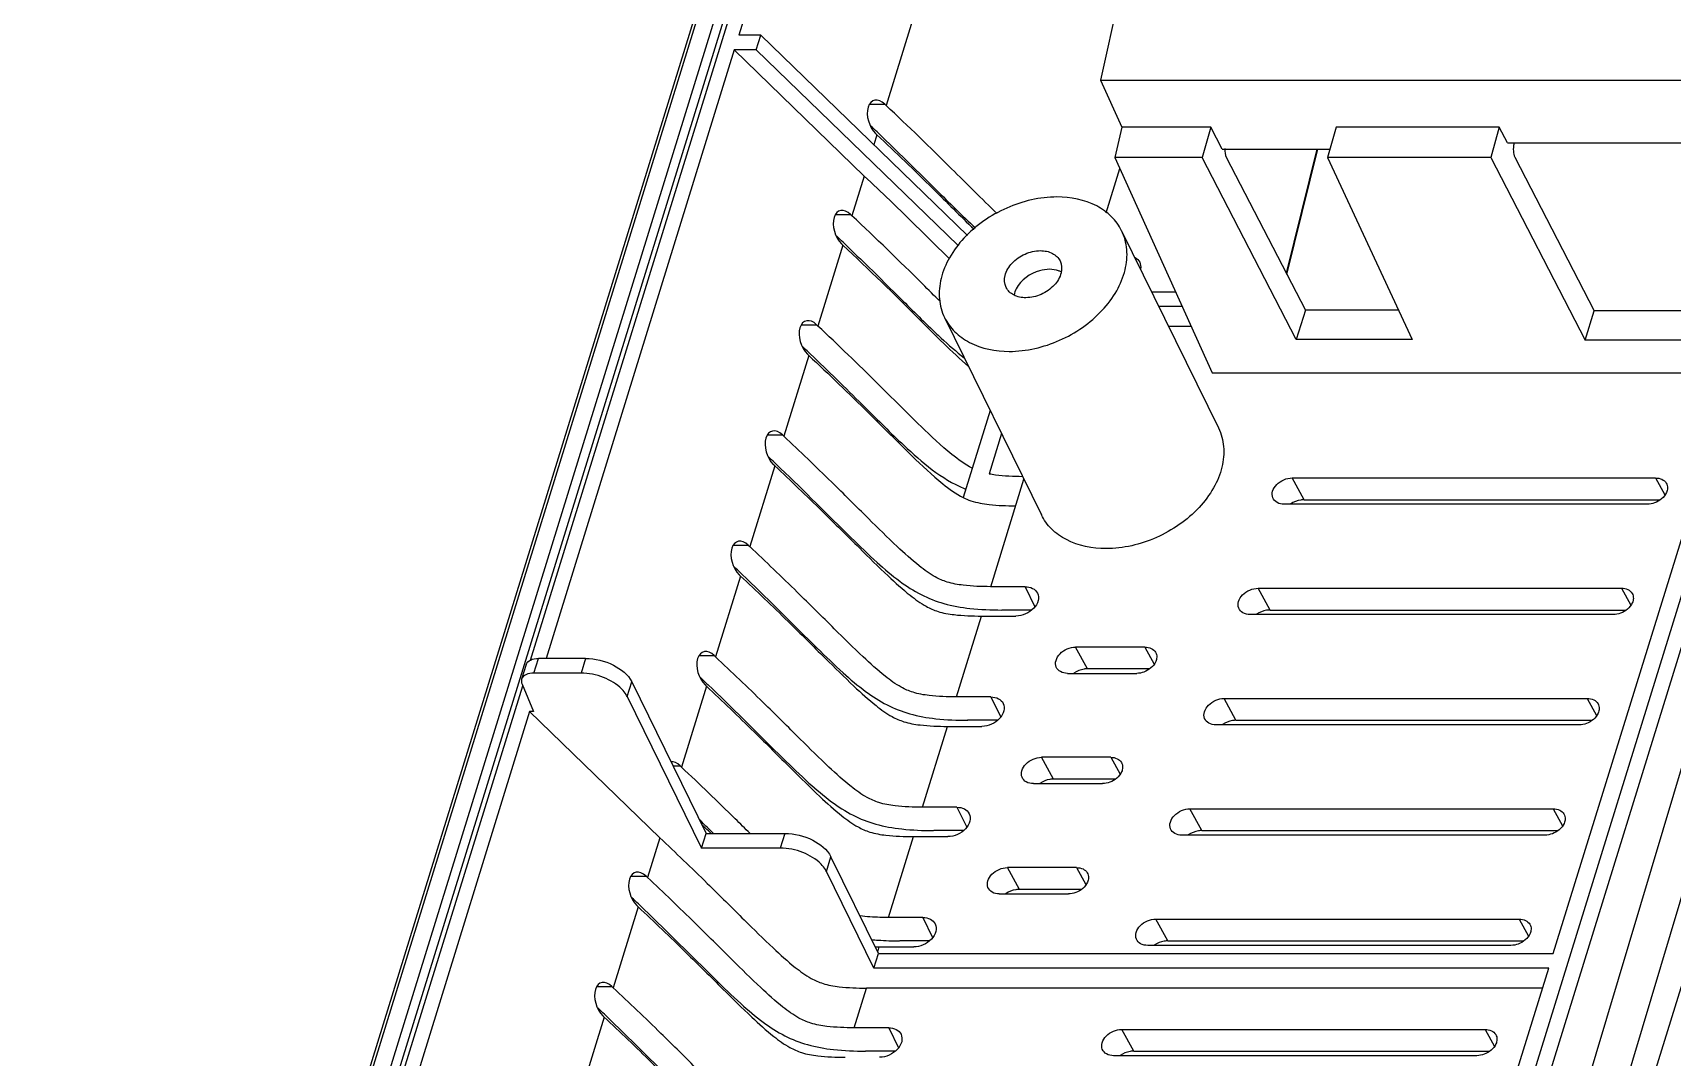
# Model space of a CAD drawing. Header units: millimetres. Extents: x -1 to 407, y -1 to 283.
# Drawn here: x 342.19 to 364.01, y 255.33 to 268.97 of the extents above; entities that cross this region are included whole.
import ezdxf

# ---------------------------------------------------------------- set-up
doc = ezdxf.new("R2010")
doc.units = ezdxf.units.MM
doc.header["$LTSCALE"] = 23.1
doc.layers.get('0').update_dxf_attribs({"linetype": 'CONTINUOUS'})

msp = doc.modelspace()

# ---------------------------------------------------------------- linework, layer by layer
at = {"color": 7, "linetype": 'Continuous'}
for p, q in [((358.2051, 276.5536), (356.4028, 268.3415)), ((342.1896, 240.6738), (352.5864, 274.3177)), ((342.2384, 240.6983), (352.6351, 274.3422)), ((352.8636, 274.3422), (342.4669, 240.6983)), ((352.9441, 274.2007), (342.5473, 240.5568)), ((348.8165, 260.619), (353.0045, 274.1713)), ((353.2026, 274.1713), (351.5869, 268.9426)), ((354.029, 269.5633), (353.5478, 268.0062)), ((351.8809, 268.9426), (351.5869, 268.9426)), ((351.8204, 268.7467), (351.8809, 268.9426)), ((351.8809, 268.9426), (354.6299, 266.2738)), ((351.5263, 268.7467), (349.0221, 260.643)), ((351.5263, 268.7467), (353.2574, 267.0662)), ((351.8204, 268.7467), (351.5263, 268.7467)), ((354.5065, 266.139), (351.8204, 268.7467)), ((356.4028, 268.3415), (356.684, 267.7191)), ((356.4028, 268.3415), (391.6395, 268.3415)), ((353.3297, 268.0239), (353.5296, 268.0239)), ((353.5296, 268.0239), (353.5478, 268.0062)), ((353.4268, 267.6145), (353.3857, 267.4816)), ((353.4268, 267.6145), (353.4085, 267.6322)), ((353.4285, 267.6529), (353.4469, 267.6353)), ((353.4469, 267.6353), (353.5055, 267.5791)), ((356.684, 267.7191), (356.5945, 267.3111)), ((357.8686, 267.7191), (356.684, 267.7191)), ((357.8686, 267.7191), (357.7559, 267.3111)), ((358.021, 267.424), (357.8686, 267.7191)), ((359.5381, 267.7191), (359.4246, 267.3111)), ((361.7101, 267.7191), (359.5381, 267.7191)), ((361.7101, 267.7191), (361.5975, 267.3111)), ((361.8184, 267.5094), (361.7101, 267.7191)), ((358.021, 267.424), (359.456, 267.424)), ((359.2834, 267.424), (358.8747, 265.7716)), ((358.8838, 265.754), (359.2969, 267.424)), ((361.8184, 267.5094), (366.0154, 267.5094)), ((361.9053, 267.4895), (361.9108, 267.5094)), ((356.478, 266.5744), (356.6605, 267.165)), ((356.5945, 267.3111), (357.8897, 264.4449)), ((357.7559, 267.3111), (356.5945, 267.3111)), ((359.0079, 264.8878), (357.7559, 267.3111)), ((358.0752, 267.3192), (359.1289, 265.2794)), ((359.4246, 267.3111), (360.5511, 264.8878)), ((361.5975, 267.3111), (359.4246, 267.3111)), ((361.5975, 267.3111), (362.8534, 264.88)), ((361.9167, 267.3192), (362.9745, 265.2716)), ((353.2574, 267.0662), (353.094, 266.5374)), ((352.8758, 266.5552), (353.0757, 266.5552)), ((353.0757, 266.5552), (353.094, 266.5374)), ((356.6829, 266.3373), (357.9717, 263.711)), ((352.9729, 266.1458), (352.6401, 265.0687)), ((352.9729, 266.1458), (352.9547, 266.1635)), ((352.9746, 266.1841), (352.993, 266.1666)), ((352.993, 266.1666), (353.0443, 266.1174)), ((357.0822, 265.5237), (357.4022, 265.5237)), ((354.3264, 265.1809), (355.6152, 262.5546)), ((357.4907, 265.3279), (357.1783, 265.3279)), ((359.1289, 265.2794), (359.0079, 264.8878)), ((360.369, 265.2794), (359.1289, 265.2794)), ((362.8534, 264.88), (362.9745, 265.2716)), ((366.9083, 265.2716), (362.9745, 265.2716)), ((352.4219, 265.0864), (352.6218, 265.0864)), ((352.6218, 265.0864), (352.6401, 265.0687)), ((357.6101, 265.0637), (357.3079, 265.0637)), ((352.5207, 264.7154), (352.5391, 264.6979)), ((365.1308, 264.709), (358.1206, 242.0239)), ((360.5511, 264.8878), (359.0079, 264.8878)), ((359.7301, 242.0239), (366.7404, 264.709)), ((362.4291, 256.7113), (364.9006, 264.709)), ((367.0903, 264.88), (362.8534, 264.88)), ((352.5191, 264.677), (352.1862, 263.6)), ((352.5191, 264.677), (352.5008, 264.6948)), ((352.5391, 264.6979), (352.5904, 264.6487)), ((357.8897, 264.4449), (364.8189, 264.4449)), ((365.2605, 264.4449), (358.3319, 242.0239)), ((354.9325, 263.9456), (354.5737, 262.7846)), ((351.968, 263.6177), (352.1679, 263.6177)), ((352.1679, 263.6177), (352.1862, 263.6)), ((355.0847, 263.6356), (354.9198, 263.102)), ((352.0652, 263.2083), (351.7323, 262.1312)), ((352.0652, 263.2083), (352.0469, 263.226)), ((352.0669, 263.2466), (352.0852, 263.2291)), ((352.0852, 263.2291), (352.1439, 263.1729)), ((354.94, 261.5975), (355.3824, 263.029)), ((359.1129, 262.7554), (358.954, 263.0457)), ((358.954, 263.0457), (363.7896, 263.0457)), ((359.2697, 242.8955), (365.3252, 263.1641)), ((363.7896, 263.0457), (363.9136, 262.8192)), ((359.1129, 262.7554), (363.8521, 262.7554)), ((363.6813, 262.6951), (358.8457, 262.6951)), ((365.6417, 262.5192), (359.7789, 242.8955)), ((351.5142, 262.149), (351.7141, 262.149)), ((351.7141, 262.149), (351.7323, 262.1312)), ((351.6113, 261.7396), (351.2785, 260.6625)), ((351.6113, 261.7396), (351.593, 261.7573)), ((351.613, 261.7779), (351.6314, 261.7604)), ((351.6314, 261.7604), (351.69, 261.7042)), ((355.3979, 261.5975), (354.9384, 261.5975)), ((355.3979, 261.5975), (355.5291, 261.3302)), ((358.659, 261.2867), (358.5002, 261.5769)), ((358.5002, 261.5769), (363.3357, 261.5769)), ((363.3357, 261.5769), (363.4597, 261.3504)), ((355.4833, 261.2867), (355.0871, 261.2867)), ((363.2274, 261.2263), (358.3918, 261.2263)), ((358.659, 261.2867), (363.3983, 261.2867)), ((354.4861, 260.1287), (354.819, 261.2058)), ((354.8173, 261.2058), (355.2769, 261.2058)), ((356.2294, 260.5033), (356.0706, 260.7936)), ((356.9916, 260.7936), (356.0706, 260.7936)), ((356.9916, 260.7936), (357.1156, 260.5671)), ((348.7575, 260.5614), (348.697, 260.3655)), ((348.8596, 260.4471), (348.9201, 260.643)), ((349.5483, 260.643), (348.9201, 260.643)), ((349.5483, 260.643), (349.4878, 260.4471)), ((351.0603, 260.6802), (351.2602, 260.6802)), ((351.2602, 260.6802), (351.2785, 260.6625)), ((349.4878, 260.4471), (348.8596, 260.4471)), ((355.9622, 260.443), (356.8833, 260.443)), ((357.0542, 260.5033), (356.2294, 260.5033)), ((344.2778, 245.9316), (348.7111, 260.2777)), ((348.7019, 260.2999), (348.8529, 259.9343)), ((350.1008, 260.1363), (350.1613, 260.3322)), ((350.1008, 260.1363), (351.0922, 258.1161)), ((350.1613, 260.3322), (351.1527, 258.3119)), ((351.1574, 260.2708), (350.8246, 259.1937)), ((351.1574, 260.2708), (351.1392, 260.2886)), ((351.1591, 260.3092), (351.1775, 260.2916)), ((351.1775, 260.2916), (351.2361, 260.2354)), ((354.944, 260.1287), (354.4845, 260.1287)), ((354.944, 260.1287), (355.0752, 259.8615)), ((348.8031, 259.9343), (346.5942, 252.7864)), ((348.8031, 259.9343), (350.5341, 258.2538)), ((348.8529, 259.9343), (348.8031, 259.9343)), ((358.2051, 259.8179), (358.0463, 260.1082)), ((358.0463, 260.1082), (362.8819, 260.1082)), ((362.8819, 260.1082), (363.0058, 259.8817)), ((354.0322, 258.66), (354.3651, 259.7371)), ((354.3634, 259.7371), (354.823, 259.7371)), ((355.0294, 259.8179), (354.6332, 259.8179)), ((362.7735, 259.7576), (357.9379, 259.7576)), ((358.2051, 259.8179), (362.9444, 259.8179)), ((355.7756, 259.0346), (355.6167, 259.3249)), ((356.5378, 259.3249), (355.6167, 259.3249)), ((356.5378, 259.3249), (356.6617, 259.0984)), ((350.7113, 259.2115), (350.8063, 259.2115)), ((350.8063, 259.2115), (350.8246, 259.1937)), ((356.6003, 259.0346), (355.7756, 259.0346)), ((355.5084, 258.9743), (356.4294, 258.9743)), ((354.4902, 258.66), (354.0307, 258.66)), ((354.4902, 258.66), (354.6213, 258.3927)), ((357.7513, 258.3492), (357.5924, 258.6395)), ((357.5924, 258.6395), (362.428, 258.6395)), ((362.428, 258.6395), (362.5519, 258.413)), ((350.5341, 258.2538), (350.3707, 257.725)), ((351.0922, 258.1161), (351.1527, 258.3119)), ((351.1527, 258.3119), (352.2004, 258.3119)), ((351.1839, 258.3442), (351.2219, 258.3073)), ((351.2001, 258.3597), (351.2485, 258.312)), ((352.2004, 258.3119), (352.1399, 258.1161)), ((353.5784, 257.1913), (353.9112, 258.2683)), ((353.9095, 258.2683), (354.3691, 258.2683)), ((354.5755, 258.3492), (354.1848, 258.3492)), ((362.3196, 258.2889), (357.4841, 258.2889)), ((357.7513, 258.3492), (362.4905, 258.3492)), ((352.1399, 258.1161), (351.0922, 258.1161)), ((352.7529, 257.8053), (352.8135, 258.0011)), ((353.4464, 256.7113), (352.8135, 258.0011)), ((350.1525, 257.7427), (350.3524, 257.7427)), ((350.3524, 257.7427), (350.3707, 257.725)), ((353.3859, 256.5154), (352.7529, 257.8053)), ((355.3217, 257.5659), (355.1628, 257.8561)), ((356.0839, 257.8561), (355.1628, 257.8561)), ((356.0839, 257.8561), (356.2078, 257.6296)), ((355.0545, 257.5055), (355.9755, 257.5055)), ((356.1464, 257.5659), (355.3217, 257.5659)), ((350.2497, 257.3333), (349.9168, 256.2563)), ((350.2497, 257.3333), (350.2314, 257.3511)), ((350.2514, 257.3717), (350.2697, 257.3541)), ((350.2697, 257.3541), (350.3284, 257.298)), ((354.0363, 257.1913), (353.5768, 257.1913)), ((354.0363, 257.1913), (354.1675, 256.924)), ((357.2974, 256.8804), (357.1385, 257.1707)), ((357.1385, 257.1707), (361.9741, 257.1707)), ((361.9741, 257.1707), (362.0981, 256.9442)), ((354.1217, 256.8804), (353.7309, 256.8804)), ((357.2974, 256.8804), (362.0366, 256.8804)), ((353.3859, 256.5154), (353.4464, 256.7113)), ((353.4364, 256.7317), (353.4573, 256.7996)), ((353.4464, 256.7113), (362.4291, 256.7113)), ((353.4557, 256.7996), (353.9153, 256.7996)), ((361.8658, 256.8201), (357.0302, 256.8201)), ((362.3686, 256.5154), (353.3859, 256.5154)), ((360.1597, 249.3676), (362.3686, 256.5154)), ((349.6989, 256.274), (349.8986, 256.274)), ((349.8986, 256.274), (349.9168, 256.2563)), ((353.1245, 255.7225), (353.2879, 256.2513)), ((362.2869, 256.2513), (353.2879, 256.2513)), ((349.7958, 255.8646), (349.463, 254.7875)), ((349.7958, 255.8646), (349.7775, 255.8823)), ((349.7975, 255.903), (349.8159, 255.8854)), ((349.8159, 255.8854), (349.8745, 255.8292)), ((353.5824, 255.7225), (353.1229, 255.7225)), ((353.5824, 255.7225), (353.7136, 255.4552)), ((356.8435, 255.4117), (356.6847, 255.702)), ((356.6847, 255.702), (361.5202, 255.702)), ((361.5202, 255.702), (361.6442, 255.4755)), ((353.6678, 255.4117), (353.2716, 255.4117)), ((361.4119, 255.3514), (356.5763, 255.3514)), ((356.8435, 255.4117), (361.5828, 255.4117))]:
    msp.add_line(p, q, dxfattribs=at)
for centre, radius, start, end in [((328.3842, 241.4159), 36.2711, 46.33238, 46.52465), ((327.9306, 239.9473), 36.2708, 46.33244, 46.5248), ((327.4767, 238.4786), 36.2708, 46.33244, 46.5248), ((327.0226, 237.0097), 36.2711, 46.33238, 46.52465), ((355.2072, 264.4035), 1.6208, 247.48298, 248.31943), ((326.5687, 235.5409), 36.2711, 46.33238, 46.52465), ((326.1149, 234.0722), 36.2711, 46.33238, 46.52465), ((315.8552, 222.5313), 50.3283, 45.38925, 45.60744), ((323.5819, 229.8874), 39.6442, 45.87358, 46.05191), ((325.2071, 231.1347), 36.2711, 46.33238, 46.52465), ((353.4815, 261.7692), 4.9696, 269.09191, 269.70175), ((324.7527, 229.6654), 36.2719, 46.33239, 46.52405)]:
    msp.add_arc(centre, radius, start, end, dxfattribs=at)
for centre, major_axis, ratio, start_param, end_param in [((353.469, 267.8281), (-0.0845, 0.2447), 0.6082465, -0.8778437, 2.2637489), ((358.1054, 267.4171), (-0.0015, 0.125), 0.4019813, 1.4536166, 2.4659981), ((361.9469, 267.4171), (-0.0015, 0.125), 0.4019813, 0.9475617, 2.4659981), ((353.0152, 266.3593), (-0.0845, 0.2447), 0.6082465, -0.8778437, 2.2637489), ((352.5613, 264.8906), (-0.0845, 0.2447), 0.6082465, -0.8778437, 2.2637489), ((352.1074, 263.4219), (-0.0845, 0.2447), 0.6082465, -0.8778437, 2.2637489), ((351.6536, 261.9531), (-0.0845, 0.2447), 0.6082465, -0.8778437, 2.2637489), ((351.1997, 260.4844), (-0.0845, 0.2447), 0.6082465, -0.8778437, 2.2637489), ((350.7458, 259.0157), (-0.0845, 0.2447), 0.6082465, -0.8778437, -0.1552522), ((350.2919, 257.5469), (-0.0845, 0.2447), 0.6082465, -0.8778437, 2.2637489), ((349.8381, 256.0782), (-0.0845, 0.2447), 0.6082465, -0.8778437, 2.2637489)]:
    msp.add_ellipse(centre, major_axis=major_axis, ratio=ratio, start_param=start_param, end_param=end_param, dxfattribs=at)
for points, knots in [([(355.0253, 266.5683), (354.8201, 266.763), (354.3366, 267.2514), (353.8431, 267.7298), (353.5478, 268.0062)], [0, 0, 0, 0, 0.4114868, 1, 1, 1, 1]), ([(353.4268, 267.6145), (353.6775, 267.3798), (354.1103, 266.9626), (354.5345, 266.5369), (354.7183, 266.3566)], [0, 0, 0, 0, 0.5715177, 1, 1, 1, 1]), ([(353.5055, 267.5791), (353.744, 267.3502), (354.1524, 266.9465), (354.5585, 266.5403), (354.7375, 266.375)], [0, 0, 0, 0, 0.5757362, 1, 1, 1, 1]), ([(353.2574, 267.0662), (353.3711, 266.9597), (353.7537, 266.5972), (354.1276, 266.2255), (354.3912, 265.9639)], [0, 0, 0, 0, 0.2955302, 1, 1, 1, 1]), ([(355.8223, 266.7872), (355.5939, 266.7872), (355.1318, 266.6783), (354.6515, 266.347), (354.3848, 265.9933), (354.2681, 265.714), (354.2411, 265.4338), (354.2885, 265.258), (354.3264, 265.1808)], [0, 0, 0, 0, 0.2703309, 0.5444852, 0.6724799, 0.790269, 0.8982231, 1, 1, 1, 1]), ([(356.6828, 266.3374), (356.6488, 266.4066), (356.5537, 266.5374), (356.2738, 266.736), (356.003, 266.7872), (355.8223, 266.7872)], [0, 0, 0, 0, 0.2277254, 0.466793, 1, 1, 1, 1]), ([(354.2701, 265.3933), (354.1906, 265.472), (353.8032, 265.858), (353.4116, 266.2401), (353.094, 266.5374)], [0, 0, 0, 0, 0.2044636, 1, 1, 1, 1]), ([(355.1869, 264.731), (355.4153, 264.731), (355.8774, 264.8398), (356.3578, 265.1712), (356.6245, 265.5248), (356.7412, 265.8041), (356.7682, 266.0844), (356.7207, 266.2602), (356.6828, 266.3374)], [0, 0, 0, 0, 0.2703309, 0.5444852, 0.6724799, 0.790269, 0.8982231, 1, 1, 1, 1]), ([(352.9729, 266.1458), (353.3188, 265.822), (353.874, 265.2805), (354.4192, 264.7275), (354.6464, 264.5285)], [0, 0, 0, 0, 0.6106673, 1, 1, 1, 1]), ([(353.0443, 266.1174), (353.2594, 265.9111), (353.6339, 265.5423), (354.0053, 265.1702), (354.1699, 265.0131)], [0, 0, 0, 0, 0.5671119, 1, 1, 1, 1]), ([(355.1455, 265.583), (355.1221, 265.6307), (355.1161, 265.7577), (355.2205, 265.9213), (355.3908, 266.0391), (355.5319, 266.0724), (355.6015, 266.0724)], [0, 0, 0, 0, 0.2075893, 0.4526813, 0.728231, 1, 1, 1, 1]), ([(355.6015, 266.0724), (355.6565, 266.0724), (355.7621, 266.0538), (355.8428, 265.9779), (355.8638, 265.9352)], [0, 0, 0, 0, 0.5364579, 1, 1, 1, 1]), ([(355.7235, 265.8238), (355.6792, 265.8238), (355.5057, 265.7981), (355.3416, 265.6819), (355.2813, 265.566)], [0, 0, 0, 0, 0.2531001, 1, 1, 1, 1]), ([(355.8638, 265.9352), (355.8872, 265.8874), (355.8932, 265.7604), (355.7888, 265.5969), (355.6185, 265.479), (355.4774, 265.4458), (355.4078, 265.4458)], [0, 0, 0, 0, 0.2075893, 0.4526813, 0.728231, 1, 1, 1, 1]), ([(355.8792, 265.7901), (355.8679, 265.7957), (355.8184, 265.8162), (355.7642, 265.8238), (355.7235, 265.8238)], [0, 0, 0, 0, 0.2368704, 1, 1, 1, 1]), ([(355.4078, 265.4458), (355.3527, 265.4458), (355.2472, 265.4643), (355.1664, 265.5403), (355.1455, 265.583)], [0, 0, 0, 0, 0.5364579, 1, 1, 1, 1]), ([(354.3264, 265.1808), (354.3604, 265.1115), (354.4556, 264.9808), (354.7355, 264.7821), (355.0063, 264.731), (355.1869, 264.731)], [0, 0, 0, 0, 0.2277254, 0.466793, 1, 1, 1, 1]), ([(354.6948, 263.1762), (354.5971, 263.225), (354.3579, 263.4004), (353.9501, 263.7882), (353.3691, 264.3721), (352.9099, 264.8162), (352.6401, 265.0687)], [0, 0, 0, 0, 0.1170964, 0.3150944, 0.6037868, 1, 1, 1, 1]), ([(354.1699, 265.0131), (354.2068, 264.9779), (354.3418, 264.8508), (354.4811, 264.7281), (354.5875, 264.6459)], [0, 0, 0, 0, 0.2752267, 1, 1, 1, 1]), ([(352.5191, 264.677), (352.7889, 264.4245), (353.2481, 263.9804), (353.8291, 263.3965), (354.2369, 263.0088), (354.4761, 262.8334), (354.5737, 262.7846)], [0, 0, 0, 0, 0.3962717, 0.6849272, 0.8829159, 1, 1, 1, 1]), ([(352.5904, 264.6487), (352.8204, 264.4281), (353.2176, 264.0361), (353.8398, 263.4132), (354.2826, 263.0322), (354.5864, 262.9063)], [0, 0, 0, 0, 0.3598261, 0.628616, 1, 1, 1, 1]), ([(357.9716, 263.7112), (358.0095, 263.634), (358.057, 263.4582), (358.03, 263.178), (357.9133, 262.8986), (357.6467, 262.5449), (357.1663, 262.2135), (356.7042, 262.1047), (356.4757, 262.1047)], [0, 0, 0, 0, 0.1017727, 0.2097226, 0.3275057, 0.4554954, 0.7296583, 1, 1, 1, 1]), ([(354.9384, 261.5975), (354.817, 261.5981), (354.6226, 261.6048), (354.3729, 261.6469), (354.1735, 261.7353), (353.9512, 261.8976), (353.6583, 262.1623), (353.2749, 262.5422), (352.7777, 263.0373), (352.3998, 263.4), (352.1862, 263.6)], [0, 0, 0, 0, 0.1037945, 0.1660915, 0.2149646, 0.2886765, 0.4002077, 0.5523842, 0.7499262, 1, 1, 1, 1]), ([(352.0652, 263.2083), (352.2788, 263.0084), (352.6566, 262.6457), (353.1538, 262.1506), (353.5372, 261.7706), (353.8302, 261.5059), (354.0525, 261.3437), (354.2518, 261.2553), (354.5015, 261.2131), (354.6959, 261.2064), (354.8173, 261.2058)], [0, 0, 0, 0, 0.2500747, 0.4476188, 0.5997984, 0.7113334, 0.7850498, 0.8339242, 0.8962152, 1, 1, 1, 1]), ([(352.1439, 263.1729), (352.4612, 262.8683), (352.8823, 262.4431), (353.405, 261.9359), (353.7102, 261.675), (354.006, 261.4839), (354.3235, 261.3601), (354.6869, 261.297), (354.9463, 261.2874), (355.0876, 261.2867)], [0, 0, 0, 0, 0.3641771, 0.495321, 0.6029493, 0.6960728, 0.7854759, 0.883053, 1, 1, 1, 1]), ([(354.9198, 263.102), (354.9474, 263.0967), (355.0943, 263.0735), (355.2435, 263.0677), (355.364, 263.0664)], [0, 0, 0, 0, 0.1892979, 1, 1, 1, 1]), ([(358.6955, 262.7797), (358.6845, 262.8069), (358.6854, 262.8765), (358.7449, 262.9646), (358.839, 263.0279), (358.916, 263.0457), (358.954, 263.0457)], [0, 0, 0, 0, 0.2088114, 0.4551301, 0.7297746, 1, 1, 1, 1]), ([(363.7896, 263.0457), (363.8188, 263.0457), (363.8746, 263.0362), (363.9192, 262.9987), (363.9321, 262.9768)], [0, 0, 0, 0, 0.5353291, 1, 1, 1, 1]), ([(358.8457, 262.6951), (358.8134, 262.6951), (358.7512, 262.7064), (358.7058, 262.7538), (358.6955, 262.7797)], [0, 0, 0, 0, 0.5373811, 1, 1, 1, 1]), ([(359.1129, 262.7554), (359.0975, 262.7554), (359.0339, 262.7499), (358.9724, 262.725), (358.9323, 262.698)], [0, 0, 0, 0, 0.2416684, 1, 1, 1, 1]), ([(363.9485, 262.91), (363.9477, 262.8901), (363.9247, 262.8012), (363.8434, 262.7374), (363.7781, 262.7132)], [0, 0, 0, 0, 0.2230683, 1, 1, 1, 1]), ([(354.7987, 262.7104), (354.8387, 262.7026), (354.9953, 262.6798), (355.1537, 262.6752), (355.271, 262.6745)], [0, 0, 0, 0, 0.2575942, 1, 1, 1, 1]), ([(356.4757, 262.1047), (356.2951, 262.1047), (356.0243, 262.1558), (355.7444, 262.3544), (355.6493, 262.4851), (355.6153, 262.5544)], [0, 0, 0, 0, 0.5332091, 0.7722757, 1, 1, 1, 1]), ([(354.4845, 260.1287), (354.3631, 260.1294), (354.1688, 260.136), (353.919, 260.1782), (353.7197, 260.2666), (353.4974, 260.4288), (353.2044, 260.6935), (352.821, 261.0735), (352.3238, 261.5686), (351.9459, 261.9313), (351.7323, 262.1312)], [0, 0, 0, 0, 0.1037945, 0.1660915, 0.2149646, 0.2886765, 0.4002077, 0.5523842, 0.7499262, 1, 1, 1, 1]), ([(351.6113, 261.7396), (351.8249, 261.5396), (352.2027, 261.1769), (352.6999, 260.6818), (353.0833, 260.3019), (353.3763, 260.0372), (353.5986, 259.8749), (353.7979, 259.7865), (354.0477, 259.7444), (354.242, 259.7377), (354.3634, 259.7371)], [0, 0, 0, 0, 0.2500747, 0.4476188, 0.5997984, 0.7113334, 0.7850498, 0.8339242, 0.8962152, 1, 1, 1, 1]), ([(351.69, 261.7042), (352.0073, 261.3995), (352.4284, 260.9744), (352.9511, 260.4671), (353.2563, 260.2063), (353.5521, 260.0151), (353.8696, 259.8913), (354.2331, 259.8282), (354.4925, 259.8187), (354.6337, 259.8179)], [0, 0, 0, 0, 0.3641771, 0.495321, 0.6029493, 0.6960728, 0.7854759, 0.883053, 1, 1, 1, 1]), ([(355.5618, 261.5118), (355.5764, 261.482), (355.5803, 261.4026), (355.515, 261.3003), (355.4086, 261.2266), (355.3204, 261.2058), (355.2769, 261.2058)], [0, 0, 0, 0, 0.207571, 0.4526467, 0.728186, 1, 1, 1, 1]), ([(355.3979, 261.5975), (355.4323, 261.5975), (355.4983, 261.5859), (355.5487, 261.5385), (355.5618, 261.5118)], [0, 0, 0, 0, 0.5364904, 1, 1, 1, 1]), ([(358.2416, 261.3109), (358.2307, 261.3382), (358.2315, 261.4078), (358.291, 261.4959), (358.3851, 261.5592), (358.4622, 261.5769), (358.5002, 261.5769)], [0, 0, 0, 0, 0.2088114, 0.4551301, 0.7297746, 1, 1, 1, 1]), ([(363.4946, 261.4413), (363.4939, 261.4213), (363.4709, 261.3325), (363.3895, 261.2686), (363.3242, 261.2444)], [0, 0, 0, 0, 0.2230683, 1, 1, 1, 1]), ([(363.3357, 261.5769), (363.365, 261.5769), (363.4208, 261.5675), (363.4654, 261.5299), (363.4782, 261.5081)], [0, 0, 0, 0, 0.5353291, 1, 1, 1, 1]), ([(358.3918, 261.2263), (358.3595, 261.2263), (358.2973, 261.2377), (358.2519, 261.2851), (358.2416, 261.3109)], [0, 0, 0, 0, 0.5373811, 1, 1, 1, 1]), ([(358.659, 261.2867), (358.6436, 261.2867), (358.58, 261.2812), (358.5185, 261.2563), (358.4784, 261.2293)], [0, 0, 0, 0, 0.2416684, 1, 1, 1, 1]), ([(355.812, 260.5276), (355.8011, 260.5548), (355.8019, 260.6245), (355.8614, 260.7125), (355.9555, 260.7759), (356.0326, 260.7936), (356.0706, 260.7936)], [0, 0, 0, 0, 0.2088114, 0.4551301, 0.7297746, 1, 1, 1, 1]), ([(356.9916, 260.7936), (357.0209, 260.7936), (357.0767, 260.7842), (357.1213, 260.7466), (357.1341, 260.7247)], [0, 0, 0, 0, 0.5353291, 1, 1, 1, 1]), ([(348.7575, 260.5613), (348.7655, 260.5872), (348.8184, 260.6355), (348.8836, 260.643), (348.9201, 260.643)], [0, 0, 0, 0, 0.426369, 1, 1, 1, 1]), ([(349.5483, 260.643), (349.6754, 260.643), (349.9096, 260.5837), (350.1132, 260.4301), (350.1613, 260.3322)], [0, 0, 0, 0, 0.5380142, 1, 1, 1, 1]), ([(354.0307, 258.66), (353.9092, 258.6606), (353.7149, 258.6673), (353.4651, 258.7094), (353.2658, 258.7979), (353.0435, 258.9601), (352.7505, 259.2248), (352.3671, 259.6047), (351.8699, 260.0998), (351.4921, 260.4625), (351.2785, 260.6625)], [0, 0, 0, 0, 0.1037945, 0.1660915, 0.2149646, 0.2886765, 0.4002077, 0.5523842, 0.7499262, 1, 1, 1, 1]), ([(357.1505, 260.658), (357.1498, 260.638), (357.1268, 260.5492), (357.0454, 260.4853), (356.9801, 260.4611)], [0, 0, 0, 0, 0.2230683, 1, 1, 1, 1]), ([(348.697, 260.3655), (348.6922, 260.35), (348.6925, 260.3264), (348.6996, 260.3054), (348.7019, 260.2999)], [0, 0, 0, 0, 0.7307927, 1, 1, 1, 1]), ([(348.8596, 260.4471), (348.8231, 260.4471), (348.7578, 260.4397), (348.7049, 260.3914), (348.697, 260.3655)], [0, 0, 0, 0, 0.573631, 1, 1, 1, 1]), ([(350.0308, 260.2327), (349.9637, 260.3016), (349.7876, 260.4054), (349.5895, 260.4471), (349.4878, 260.4471)], [0, 0, 0, 0, 0.4859913, 1, 1, 1, 1]), ([(355.9622, 260.443), (355.9299, 260.443), (355.8677, 260.4544), (355.8224, 260.5018), (355.812, 260.5276)], [0, 0, 0, 0, 0.5373811, 1, 1, 1, 1]), ([(356.2294, 260.5033), (356.214, 260.5033), (356.1504, 260.4979), (356.0889, 260.4729), (356.0489, 260.4459)], [0, 0, 0, 0, 0.2416684, 1, 1, 1, 1]), ([(350.1008, 260.1363), (350.0967, 260.1447), (350.0774, 260.1795), (350.0521, 260.2108), (350.0308, 260.2327)], [0, 0, 0, 0, 0.2332887, 1, 1, 1, 1]), ([(351.1574, 260.2708), (351.371, 260.0709), (351.7489, 259.7082), (352.2461, 259.2131), (352.6294, 258.8332), (352.9224, 258.5685), (353.1447, 258.4062), (353.3441, 258.3178), (353.5938, 258.2756), (353.7881, 258.269), (353.9095, 258.2683)], [0, 0, 0, 0, 0.2500747, 0.4476188, 0.5997984, 0.7113334, 0.7850498, 0.8339242, 0.8962152, 1, 1, 1, 1]), ([(351.2361, 260.2354), (351.5535, 259.9308), (351.9745, 259.5057), (352.4972, 258.9984), (352.8024, 258.7376), (353.0982, 258.5464), (353.4157, 258.4226), (353.7792, 258.3595), (354.0386, 258.3499), (354.1798, 258.3492)], [0, 0, 0, 0, 0.3641771, 0.495321, 0.6029493, 0.6960728, 0.7854759, 0.883053, 1, 1, 1, 1]), ([(354.944, 260.1287), (354.9785, 260.1287), (355.0444, 260.1171), (355.0948, 260.0697), (355.1079, 260.043)], [0, 0, 0, 0, 0.5364904, 1, 1, 1, 1]), ([(355.1079, 260.043), (355.1226, 260.0132), (355.1265, 259.9338), (355.0612, 259.8316), (354.9547, 259.7579), (354.8665, 259.7371), (354.823, 259.7371)], [0, 0, 0, 0, 0.207571, 0.4526467, 0.728186, 1, 1, 1, 1]), ([(357.7877, 259.8422), (357.7768, 259.8694), (357.7776, 259.939), (357.8371, 260.0271), (357.9312, 260.0905), (358.0083, 260.1082), (358.0463, 260.1082)], [0, 0, 0, 0, 0.2088114, 0.4551301, 0.7297746, 1, 1, 1, 1]), ([(363.0407, 259.9726), (363.04, 259.9526), (363.017, 259.8637), (362.9356, 259.7999), (362.8703, 259.7757)], [0, 0, 0, 0, 0.2230683, 1, 1, 1, 1]), ([(362.8819, 260.1082), (362.9111, 260.1082), (362.9669, 260.0988), (363.0115, 260.0612), (363.0244, 260.0393)], [0, 0, 0, 0, 0.5353291, 1, 1, 1, 1]), ([(357.9379, 259.7576), (357.9056, 259.7576), (357.8434, 259.7689), (357.7981, 259.8164), (357.7877, 259.8422)], [0, 0, 0, 0, 0.5373811, 1, 1, 1, 1]), ([(358.2051, 259.8179), (358.1898, 259.8179), (358.1262, 259.8125), (358.0646, 259.7875), (358.0246, 259.7605)], [0, 0, 0, 0, 0.2416684, 1, 1, 1, 1]), ([(355.3581, 259.0589), (355.3472, 259.0861), (355.3481, 259.1557), (355.4075, 259.2438), (355.5016, 259.3071), (355.5787, 259.3249), (355.6167, 259.3249)], [0, 0, 0, 0, 0.2088114, 0.4551301, 0.7297746, 1, 1, 1, 1]), ([(356.5378, 259.3249), (356.567, 259.3249), (356.6228, 259.3154), (356.6674, 259.2779), (356.6803, 259.256)], [0, 0, 0, 0, 0.5353291, 1, 1, 1, 1]), ([(351.7365, 258.3119), (351.6712, 258.3767), (351.3706, 258.6741), (351.0662, 258.9676), (350.8246, 259.1937)], [0, 0, 0, 0, 0.2174742, 1, 1, 1, 1]), ([(355.5084, 258.9743), (355.476, 258.9743), (355.4138, 258.9856), (355.3685, 259.033), (355.3581, 259.0589)], [0, 0, 0, 0, 0.5373811, 1, 1, 1, 1]), ([(355.7756, 259.0346), (355.7602, 259.0346), (355.6966, 259.0291), (355.635, 259.0042), (355.595, 258.9772)], [0, 0, 0, 0, 0.2416684, 1, 1, 1, 1]), ([(356.6966, 259.1892), (356.6959, 259.1693), (356.6729, 259.0804), (356.5916, 259.0166), (356.5262, 258.9924)], [0, 0, 0, 0, 0.2230683, 1, 1, 1, 1]), ([(354.4902, 258.66), (354.5246, 258.66), (354.5905, 258.6484), (354.641, 258.601), (354.6541, 258.5743)], [0, 0, 0, 0, 0.5364904, 1, 1, 1, 1]), ([(357.3338, 258.3735), (357.3229, 258.4007), (357.3238, 258.4703), (357.3833, 258.5584), (357.4773, 258.6217), (357.5544, 258.6395), (357.5924, 258.6395)], [0, 0, 0, 0, 0.2088114, 0.4551301, 0.7297746, 1, 1, 1, 1]), ([(362.428, 258.6395), (362.4572, 258.6395), (362.513, 258.63), (362.5576, 258.5924), (362.5705, 258.5706)], [0, 0, 0, 0, 0.5353291, 1, 1, 1, 1]), ([(354.6541, 258.5743), (354.6687, 258.5445), (354.6726, 258.4651), (354.6073, 258.3628), (354.5009, 258.2891), (354.4127, 258.2683), (354.3691, 258.2683)], [0, 0, 0, 0, 0.207571, 0.4526467, 0.728186, 1, 1, 1, 1]), ([(362.5868, 258.5038), (362.5861, 258.4838), (362.5631, 258.395), (362.4818, 258.3312), (362.4165, 258.307)], [0, 0, 0, 0, 0.2230683, 1, 1, 1, 1]), ([(350.5341, 258.2538), (350.7477, 258.0538), (351.1255, 257.6911), (351.6227, 257.196), (352.0061, 256.8161), (352.2991, 256.5514), (352.5214, 256.3891), (352.7207, 256.3007), (352.9705, 256.2586), (353.1648, 256.2519), (353.2862, 256.2513)], [0, 0, 0, 0, 0.2500746, 0.4476187, 0.5997982, 0.7113331, 0.7850494, 0.8339237, 0.8962149, 1, 1, 1, 1]), ([(352.2004, 258.3119), (352.3275, 258.3119), (352.5618, 258.2527), (352.7654, 258.0991), (352.8135, 258.0011)], [0, 0, 0, 0, 0.5380142, 1, 1, 1, 1]), ([(357.4841, 258.2889), (357.4517, 258.2889), (357.3896, 258.3002), (357.3442, 258.3476), (357.3338, 258.3735)], [0, 0, 0, 0, 0.5373811, 1, 1, 1, 1]), ([(357.7513, 258.3492), (357.7359, 258.3492), (357.6723, 258.3437), (357.6107, 258.3188), (357.5707, 258.2918)], [0, 0, 0, 0, 0.2416684, 1, 1, 1, 1]), ([(352.683, 257.9016), (352.6158, 257.9706), (352.4397, 258.0744), (352.2417, 258.1161), (352.1399, 258.1161)], [0, 0, 0, 0, 0.4859913, 1, 1, 1, 1]), ([(353.1229, 255.7225), (353.0015, 255.7232), (352.8071, 255.7298), (352.5574, 255.772), (352.358, 255.8604), (352.1357, 256.0226), (351.8428, 256.2873), (351.4594, 256.6673), (350.9622, 257.1624), (350.5843, 257.5251), (350.3707, 257.725)], [0, 0, 0, 0, 0.1037945, 0.1660915, 0.2149646, 0.2886765, 0.4002077, 0.5523842, 0.7499262, 1, 1, 1, 1]), ([(352.7529, 257.8053), (352.7489, 257.8136), (352.7296, 257.8485), (352.7043, 257.8798), (352.683, 257.9016)], [0, 0, 0, 0, 0.2332887, 1, 1, 1, 1]), ([(354.9043, 257.5901), (354.8933, 257.6174), (354.8942, 257.687), (354.9537, 257.7751), (355.0478, 257.8384), (355.1248, 257.8561), (355.1628, 257.8561)], [0, 0, 0, 0, 0.2088114, 0.4551301, 0.7297746, 1, 1, 1, 1]), ([(356.2427, 257.7205), (356.242, 257.7005), (356.219, 257.6117), (356.1377, 257.5478), (356.0724, 257.5236)], [0, 0, 0, 0, 0.2230683, 1, 1, 1, 1]), ([(356.0839, 257.8561), (356.1131, 257.8561), (356.1689, 257.8467), (356.2135, 257.8091), (356.2264, 257.7873)], [0, 0, 0, 0, 0.5353291, 1, 1, 1, 1]), ([(355.0545, 257.5055), (355.0222, 257.5055), (354.96, 257.5169), (354.9146, 257.5643), (354.9043, 257.5901)], [0, 0, 0, 0, 0.5373811, 1, 1, 1, 1]), ([(355.3217, 257.5659), (355.3063, 257.5659), (355.2427, 257.5604), (355.1811, 257.5355), (355.1411, 257.5085)], [0, 0, 0, 0, 0.2416684, 1, 1, 1, 1]), ([(350.2497, 257.3333), (350.4633, 257.1334), (350.8411, 256.7707), (351.3383, 256.2756), (351.7217, 255.8957), (352.0147, 255.631), (352.237, 255.4687), (352.4363, 255.3803), (352.686, 255.3382), (352.8804, 255.3315), (353.0018, 255.3309)], [0, 0, 0, 0, 0.2500747, 0.4476188, 0.5997984, 0.7113334, 0.7850498, 0.8339242, 0.8962152, 1, 1, 1, 1]), ([(350.3284, 257.298), (350.6457, 256.9933), (351.0668, 256.5682), (351.5895, 256.0609), (351.8947, 255.8001), (352.1905, 255.6089), (352.508, 255.4851), (352.8714, 255.422), (353.1308, 255.4125), (353.2721, 255.4117)], [0, 0, 0, 0, 0.3641771, 0.495321, 0.6029493, 0.6960728, 0.7854759, 0.883053, 1, 1, 1, 1]), ([(353.5768, 257.1913), (353.5399, 257.1914), (353.4143, 257.1935), (353.2887, 257.2007), (353.2008, 257.2118)], [0, 0, 0, 0, 0.2942257, 1, 1, 1, 1]), ([(354.2002, 257.1056), (354.2148, 257.0757), (354.2187, 256.9964), (354.1534, 256.8941), (354.047, 256.8204), (353.9588, 256.7996), (353.9153, 256.7996)], [0, 0, 0, 0, 0.207571, 0.4526467, 0.728186, 1, 1, 1, 1]), ([(354.0363, 257.1913), (354.0707, 257.1913), (354.1366, 257.1797), (354.1871, 257.1323), (354.2002, 257.1056)], [0, 0, 0, 0, 0.5364904, 1, 1, 1, 1]), ([(356.88, 256.9047), (356.8691, 256.932), (356.8699, 257.0016), (356.9294, 257.0897), (357.0235, 257.153), (357.1005, 257.1707), (357.1385, 257.1707)], [0, 0, 0, 0, 0.2088114, 0.4551301, 0.7297746, 1, 1, 1, 1]), ([(361.9741, 257.1707), (362.0033, 257.1707), (362.0591, 257.1613), (362.1037, 257.1237), (362.1166, 257.1018)], [0, 0, 0, 0, 0.5353291, 1, 1, 1, 1]), ([(353.3552, 256.8967), (353.3839, 256.894), (353.5073, 256.8844), (353.6311, 256.881), (353.726, 256.8805)], [0, 0, 0, 0, 0.2333556, 1, 1, 1, 1]), ([(357.0302, 256.8201), (356.9979, 256.8201), (356.9357, 256.8315), (356.8903, 256.8789), (356.88, 256.9047)], [0, 0, 0, 0, 0.5373811, 1, 1, 1, 1]), ([(357.2974, 256.8804), (357.282, 256.8804), (357.2184, 256.875), (357.1569, 256.85), (357.1168, 256.8231)], [0, 0, 0, 0, 0.2416684, 1, 1, 1, 1]), ([(362.133, 257.0351), (362.1323, 257.0151), (362.1092, 256.9263), (362.0279, 256.8624), (361.9626, 256.8382)], [0, 0, 0, 0, 0.2230683, 1, 1, 1, 1]), ([(352.669, 254.2538), (352.5476, 254.2544), (352.3533, 254.2611), (352.1035, 254.3032), (351.9042, 254.3916), (351.6819, 254.5539), (351.3889, 254.8186), (351.0055, 255.1985), (350.5083, 255.6936), (350.1304, 256.0563), (349.9168, 256.2563)], [0, 0, 0, 0, 0.1037945, 0.1660915, 0.2149646, 0.2886765, 0.4002077, 0.5523842, 0.7499262, 1, 1, 1, 1]), ([(349.7958, 255.8646), (350.0094, 255.6647), (350.3872, 255.302), (350.8844, 254.8069), (351.2678, 254.427), (351.5608, 254.1622), (351.7831, 254), (351.9824, 253.9116), (352.2322, 253.8694), (352.4265, 253.8628), (352.5479, 253.8621)], [0, 0, 0, 0, 0.2500747, 0.4476188, 0.5997984, 0.7113334, 0.7850498, 0.8339242, 0.8962152, 1, 1, 1, 1]), ([(349.8745, 255.8292), (350.1918, 255.5246), (350.6129, 255.0995), (351.1356, 254.5922), (351.4408, 254.3314), (351.7366, 254.1402), (352.0541, 254.0164), (352.4176, 253.9533), (352.677, 253.9437), (352.8182, 253.943)], [0, 0, 0, 0, 0.3641771, 0.495321, 0.6029493, 0.6960728, 0.7854759, 0.883053, 1, 1, 1, 1]), ([(353.7463, 255.6368), (353.761, 255.607), (353.7648, 255.5276), (353.6995, 255.4254), (353.5931, 255.3517), (353.5049, 255.3308), (353.4614, 255.3308)], [0, 0, 0, 0, 0.207571, 0.4526467, 0.728186, 1, 1, 1, 1]), ([(353.5824, 255.7225), (353.6168, 255.7225), (353.6828, 255.7109), (353.7332, 255.6635), (353.7463, 255.6368)], [0, 0, 0, 0, 0.5364904, 1, 1, 1, 1]), ([(356.4261, 255.436), (356.4152, 255.4632), (356.416, 255.5328), (356.4755, 255.6209), (356.5696, 255.6843), (356.6467, 255.702), (356.6847, 255.702)], [0, 0, 0, 0, 0.2088114, 0.4551301, 0.7297746, 1, 1, 1, 1]), ([(361.6791, 255.5664), (361.6784, 255.5464), (361.6554, 255.4575), (361.574, 255.3937), (361.5087, 255.3695)], [0, 0, 0, 0, 0.2230683, 1, 1, 1, 1]), ([(361.5202, 255.702), (361.5495, 255.702), (361.6053, 255.6925), (361.6499, 255.655), (361.6627, 255.6331)], [0, 0, 0, 0, 0.5353291, 1, 1, 1, 1]), ([(356.5763, 255.3514), (356.544, 255.3514), (356.4818, 255.3627), (356.4364, 255.4101), (356.4261, 255.436)], [0, 0, 0, 0, 0.5373811, 1, 1, 1, 1]), ([(356.8435, 255.4117), (356.8281, 255.4117), (356.7645, 255.4062), (356.703, 255.3813), (356.6629, 255.3543)], [0, 0, 0, 0, 0.2416684, 1, 1, 1, 1])]:
    msp.add_open_spline(points, degree=3, knots=knots, dxfattribs=at)
for points in [[(356.8618, 265.9801), (356.8875, 265.9663), (356.9106, 265.9442), (356.9234, 265.918)], [(356.9234, 265.918), (356.9362, 265.892), (356.9396, 265.8604), (356.935, 265.8318)], [(355.2813, 265.566), (355.2677, 265.5399), (355.2571, 265.5119), (355.2512, 265.483)], [(363.9321, 262.9768), (363.9437, 262.957), (363.9493, 262.9329), (363.9485, 262.91)], [(354.5737, 262.7846), (354.6069, 262.768), (354.6413, 262.7536), (354.6764, 262.7418)], [(354.6764, 262.7418), (354.7163, 262.7285), (354.7574, 262.7184), (354.7987, 262.7104)], [(363.7781, 262.7132), (363.7473, 262.7018), (363.7141, 262.6951), (363.6813, 262.6951)], [(363.4782, 261.5081), (363.4898, 261.4883), (363.4954, 261.4642), (363.4946, 261.4413)], [(363.3242, 261.2444), (363.2934, 261.233), (363.2602, 261.2263), (363.2274, 261.2263)], [(357.1341, 260.7247), (357.1457, 260.705), (357.1513, 260.6809), (357.1505, 260.658)], [(356.9801, 260.4611), (356.9493, 260.4497), (356.9161, 260.443), (356.8833, 260.443)], [(363.0244, 260.0393), (363.036, 260.0196), (363.0415, 259.9955), (363.0407, 259.9726)], [(362.8703, 259.7757), (362.8395, 259.7643), (362.8063, 259.7576), (362.7735, 259.7576)], [(356.6803, 259.256), (356.6919, 259.2362), (356.6974, 259.2121), (356.6966, 259.1892)], [(356.5262, 258.9924), (356.4954, 258.981), (356.4622, 258.9743), (356.4294, 258.9743)], [(362.5705, 258.5706), (362.5821, 258.5508), (362.5877, 258.5267), (362.5868, 258.5038)], [(362.4165, 258.307), (362.3857, 258.2955), (362.3525, 258.2889), (362.3196, 258.2889)], [(356.2264, 257.7873), (356.238, 257.7675), (356.2436, 257.7434), (356.2427, 257.7205)], [(356.0724, 257.5236), (356.0416, 257.5122), (356.0084, 257.5055), (355.9755, 257.5055)], [(362.1166, 257.1018), (362.1282, 257.0821), (362.1338, 257.058), (362.133, 257.0351)], [(361.9626, 256.8382), (361.9318, 256.8268), (361.8986, 256.8201), (361.8658, 256.8201)], [(361.6627, 255.6331), (361.6743, 255.6134), (361.6799, 255.5892), (361.6791, 255.5664)], [(361.5087, 255.3695), (361.4779, 255.3581), (361.4447, 255.3514), (361.4119, 255.3514)]]:
    msp.add_open_spline(points, degree=3, dxfattribs=at)

doc.saveas('drawing.dxf')
